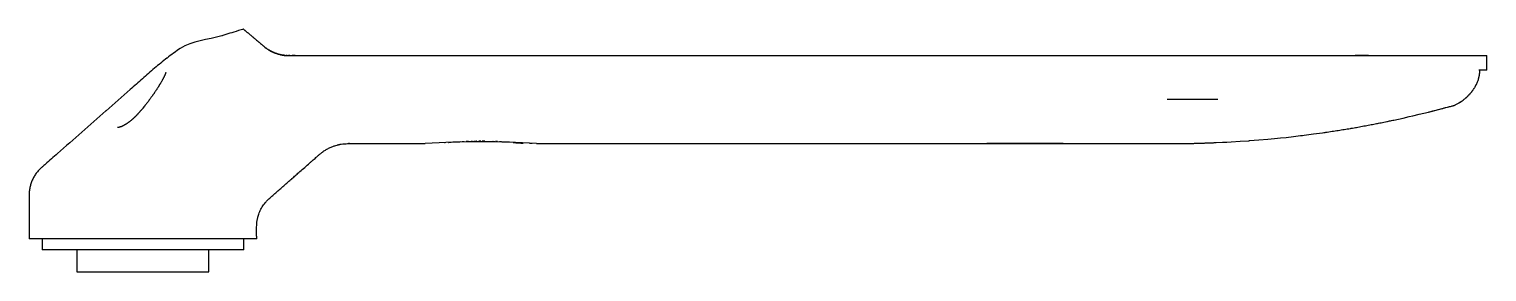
# Model space of a CAD drawing. Header units: millimetres. Extents: x -176 to 23, y -30 to 4.
import ezdxf

# ---------------------------------------------------------------- set-up
doc = ezdxf.new("R2010")
doc.units = ezdxf.units.MM

msp = doc.modelspace()

# ---------------------------------------------------------------- linework, layer by layer
at = {"color": 7, "linetype": 'Continuous', "lineweight": 25}
for p, q in [((-142.97, 0.85), (-143.01, 0.88)), ((-142.89, 0.8), (-142.94, 0.84)), ((-142.26, 0.46), (-142.3, 0.47)), ((-141.95, 0.33), (-141.97, 0.33)), ((-141.55, 0.19), (-141.71, 0.24)), ((-141.55, 0.19), (-141.56, 0.2)), ((-141.51, 0.18), (-141.51, 0.18)), ((-141.23, 0.11), (-141.33, 0.13)), ((-141.01, 0.07), (-141.07, 0.08)), ((-140.52, 0.01), (-140.53, 0.01)), ((-140.47, 0.01), (-140.49, 0.01)), ((-140.37, 0.01), (-140.4, 0.01)), ((6.99, 0), (5.17, 0)), ((-139.99, 0), (-140.15, 0)), ((-139.25, 0), (-139.68, 0)), ((23.09, -2), (21.99, -2)), ((-13.55, -6), (-20.45, -6)), ((16.91, -7.25), (16.94, -7.24)), ((-116.78, -11.78), (-117.4, -11.82)), ((-116.22, -11.75), (-116.51, -11.77)), ((-115.66, -11.72), (-115.94, -11.74)), ((-115.11, -11.7), (-115.3, -11.71)), ((-113.96, -11.68), (-114.24, -11.69)), ((-113.42, -11.69), (-113.79, -11.68)), ((-112.27, -11.71), (-112.35, -11.71)), ((-111.69, -11.74), (-111.97, -11.72)), ((-111.13, -11.77), (-111.41, -11.75)), ((-132, -12), (-130.35, -12)), ((-130.35, -12), (-128.38, -12)), ((-128.38, -12), (-121.56, -12)), ((-118.93, -11.92), (-118.92, -11.92)), ((-118.83, -11.92), (-118.92, -11.92)), ((-118.92, -11.92), (-118.92, -11.92)), ((-106.38, -12), (-99.19, -12)), ((-144.5, -25), (-175.5, -25)), ((-173.75, -25), (-173.75, -26.5)), ((-146.25, -26.5), (-146.25, -25)), ((-146.25, -26.5), (-173.75, -26.5)), ((-169, -26.5), (-169, -29.5)), ((-151, -29.5), (-151, -26.5)), ((-169, -29.5), (-151, -29.5))]:
    msp.add_line(p, q, dxfattribs=at)
at = {"color": 7, "linetype": 'Continuous', "lineweight": 25, "flags": 128}
for points in [[(-146.3, 3.61), (-146.3, 3.61), (-146.3, 3.61)], [(-146.3, 3.61), (-146.3, 3.61), (-146.3, 3.61), (-146.3, 3.61), (-146.29, 3.6), (-146.28, 3.59), (-146.25, 3.57), (-146.25, 3.57), (-146.21, 3.53), (-146.18, 3.51), (-146.15, 3.48), (-146.14, 3.48), (-146.1, 3.44), (-146.08, 3.42), (-146.07, 3.42), (-146.04, 3.39), (-145.99, 3.34), (-145.98, 3.34), (-145.92, 3.29), (-145.89, 3.26), (-145.84, 3.23), (-145.78, 3.17), (-145.77, 3.16), (-145.76, 3.15), (-145.68, 3.09), (-145.63, 3.05), (-145.59, 3.02), (-145.5, 2.94), (-145.5, 2.93), (-145.45, 2.89), (-145.42, 2.87), (-145.39, 2.85), (-145.37, 2.83), (-145.32, 2.78), (-145.31, 2.77), (-145.26, 2.73), (-145.22, 2.7), (-145.17, 2.66), (-145.16, 2.65), (-145.1, 2.6), (-145.07, 2.58), (-145.03, 2.54), (-144.96, 2.49), (-144.96, 2.48), (-144.88, 2.41), (-144.84, 2.38), (-144.79, 2.34), (-144.71, 2.27), (-144.61, 2.19), (-144.56, 2.15), (-144.51, 2.11), (-144.41, 2.02), (-144.35, 1.97), (-144.3, 1.93), (-144.19, 1.84), (-144.18, 1.83), (-144.08, 1.74), (-144, 1.67), (-143.96, 1.64), (-143.83, 1.54), (-143.8, 1.51), (-143.71, 1.43), (-143.67, 1.4), (-143.6, 1.35), (-143.58, 1.32), (-143.44, 1.21), (-143.39, 1.17), (-143.21, 1.02), (-143.16, 0.98), (-143.09, 0.93), (-143.01, 0.88), (-142.85, 0.77), (-142.83, 0.76), (-142.76, 0.72), (-142.64, 0.65), (-142.45, 0.55), (-142.42, 0.53), (-142.42, 0.53), (-142.19, 0.42), (-142.07, 0.37), (-142.02, 0.35), (-141.94, 0.32), (-141.71, 0.24), (-141.69, 0.23), (-141.56, 0.19), (-141.51, 0.18), (-141.33, 0.14), (-141.3, 0.13), (-141.02, 0.07), (-140.95, 0.06), (-140.89, 0.05), (-140.77, 0.04), (-140.75, 0.03), (-140.57, 0.02), (-140.47, 0.01), (-140.18, 0), (-140.08, 0), (-139.76, 0), (-139.59, 0), (-138.44, 0), (-137.96, 0), (-137.32, 0), (-136.22, 0), (-136.08, 0), (-135.94, 0), (-135.14, 0), (-134.1, 0), (-134.07, 0), (-133.03, 0), (-132, 0), (-52.5, 0), (0, 0), (1.18, 0), (2.36, 0), (3.53, 0), (4.69, 0), (5.83, 0), (6.94, 0), (8.02, 0), (9.07, 0), (10.09, 0), (11.06, 0), (11.99, 0), (12.86, 0), (18.6, 0), (20.66, 0), (21.13, 0), (21.55, 0), (21.93, 0), (22.25, 0), (22.53, 0), (22.75, 0), (22.92, 0), (23.04, 0), (23.09, 0), (23.09, 0)], [(-143.39, 1.17), (-143.42, 1.19), (-143.44, 1.21)], [(-142.81, 0.75), (-142.77, 0.73), (-142.82, 0.75), (-142.84, 0.77), (-142.83, 0.76), (-142.87, 0.79), (-142.98, 0.86), (-142.98, 0.86)], [(-142.34, 0.49), (-142.38, 0.51), (-142.42, 0.53)], [(-141.97, 0.33), (-141.99, 0.34), (-142.06, 0.37)], [(-34.62, -12), (-38.97, -12), (-40.1, -12), (-41.45, -12), (-43.07, -12), (-45.03, -12), (-20, -12), (-19.9, -12), (-19.81, -12), (-19.73, -12), (-19.65, -12), (-19.57, -12), (-19.49, -12), (-19.45, -12), (-19.37, -12), (-19.26, -12), (-19.16, -12), (-19.07, -12), (-19.03, -12), (-18.94, -12), (-18.85, -12), (-18.75, -11.99), (-18.66, -11.99), (-18.57, -11.99), (-18.47, -11.99), (-18.38, -11.99), (-18.28, -11.99), (-18.24, -11.99), (-18.14, -11.99), (-18.03, -11.99), (-17.98, -11.99), (-17.87, -11.98), (-17.77, -11.98), (-17.67, -11.98), (-17.56, -11.98), (-17.45, -11.98), (-17.35, -11.98), (-17.24, -11.97), (-17.13, -11.97), (-17.08, -11.97), (-16.98, -11.97), (-16.87, -11.97), (-16.82, -11.97), (-16.71, -11.96), (-16.6, -11.96), (-16.5, -11.96), (-16.45, -11.96), (-16.45, -11.96), (-16.39, -11.96), (-16.29, -11.95), (-16.18, -11.95), (-16.08, -11.95), (-15.98, -11.94), (-15.92, -11.94), (-15.82, -11.94), (-15.72, -11.94), (-15.67, -11.94), (-15.57, -11.93), (-15.48, -11.93), (-15.38, -11.93), (-15.29, -11.92), (-15.2, -11.92), (-15.11, -11.92), (-15.02, -11.91), (-14.93, -11.91), (-14.88, -11.91), (-14.79, -11.91), (-14.68, -11.9), (-14.13, -11.88), (-14.05, -11.87), (-14.02, -11.87), (-13.95, -11.87), (-13.88, -11.87), (-13.81, -11.87), (-13.77, -11.86), (-12.91, -11.82), (-12.32, -11.79), (-11.73, -11.77), (-10.52, -11.69), (-9.36, -11.61), (-9.3, -11.61), (-9.24, -11.6), (-7.96, -11.5), (-6.74, -11.4), (-6.27, -11.35), (-5.83, -11.31), (-5.02, -11.23), (-4.25, -11.15), (-3.25, -11.03), (-2.3, -10.92), (-2.03, -10.89), (-1.77, -10.86), (-0.53, -10.69), (0.71, -10.53), (0.88, -10.5), (1.09, -10.47), (1.18, -10.46), (1.22, -10.45), (1.34, -10.43), (1.56, -10.4), (1.79, -10.36), (2.01, -10.33), (2.23, -10.3), (2.45, -10.26), (2.66, -10.22), (2.84, -10.2), (3.05, -10.17), (3.26, -10.13), (3.47, -10.1), (3.68, -10.07), (3.88, -10.04), (4.09, -10), (4.3, -9.97), (4.51, -9.93), (4.63, -9.91), (4.72, -9.89), (4.8, -9.88), (5.01, -9.84), (5.21, -9.81), (5.33, -9.79), (5.54, -9.75), (5.75, -9.71), (5.95, -9.68), (6.16, -9.64), (6.36, -9.6), (6.57, -9.56), (6.75, -9.53), (6.94, -9.49), (7.14, -9.46), (7.33, -9.42), (7.52, -9.38), (7.71, -9.35), (7.89, -9.31), (8.08, -9.28), (8.13, -9.27), (8.21, -9.25), (8.34, -9.23), (8.52, -9.19), (8.7, -9.15), (8.89, -9.11), (9.08, -9.07), (9.27, -9.04), (9.47, -8.99), (9.55, -8.98), (9.7, -8.95), (9.84, -8.92), (9.99, -8.89), (10.13, -8.86), (10.28, -8.83), (10.43, -8.8), (11.05, -8.66), (11.68, -8.52), (12.53, -8.33), (13, -8.23), (13.89, -8.01), (15.14, -7.71), (17.37, -7.14), (17.37, -7.14)], [(-117.99, -11.86), (-118.34, -11.89), (-118.38, -11.89)], [(-114.53, -11.69), (-114.55, -11.69), (-114.93, -11.7)], [(-110.06, -11.83), (-110.22, -11.82), (-110.63, -11.8)], [(-106.95, -12), (-107.25, -11.99), (-107.34, -11.99)]]:
    msp.add_lwpolyline(points, dxfattribs=at)
at = {"color": 7, "linetype": 'Continuous', "lineweight": 25}
for centre, radius, start, end in [((-139.1, 6.98), 7.25, 240.2881, 242.1534), ((-113.97, -139.81), 128.04, 86.6023, 93.3977), ((-103.25, 77.11), 89.2, 265.9594, 266.8259)]:
    msp.add_arc(centre, radius, start, end, dxfattribs=at)
for points, knots in [([(-146.3, 3.61), (-146.31, 3.61), (-146.33, 3.6), (-146.37, 3.59), (-147.56, 3.23), (-148.26, 3.01), (-149.16, 2.73), (-151.13, 2.13), (-153.65, 1.98), (-155.51, 0.56), (-156.11, 0.13), (-156.43, -0.12), (-157.01, -0.55), (-157.29, -0.79), (-157.87, -1.25), (-158.14, -1.49), (-158.98, -2.2), (-159.52, -2.69), (-160.62, -3.66), (-161.17, -4.14), (-162.83, -5.6), (-163.93, -6.56), (-166.13, -8.5), (-167.23, -9.47), (-169.43, -11.4), (-170.53, -12.37), (-172.18, -13.82), (-172.74, -14.31), (-173.42, -14.91), (-173.56, -15.04), (-173.7, -15.16), (-173.72, -15.17), (-173.78, -15.23), (-173.85, -15.29), (-173.97, -15.4), (-174.04, -15.47), (-174.1, -15.53), (-174.16, -15.6), (-174.29, -15.73), (-174.46, -15.94), (-174.62, -16.16), (-174.76, -16.38), (-174.9, -16.62), (-175.02, -16.86), (-175.13, -17.1), (-175.22, -17.36), (-175.31, -17.61), (-175.37, -17.87), (-175.43, -18.14), (-175.47, -18.41), (-175.49, -18.68), (-175.5, -18.86), (-175.5, -19.14), (-175.5, -19.32), (-175.5, -19.87), (-175.5, -20.24), (-175.5, -22.07), (-175.5, -23.54), (-175.5, -25)], [0, 0, 0, 0, 0.001376, 0.001851, 0.008386, 0.064701, 0.069751, 0.071056, 0.205412, 0.228148, 0.230495, 0.255303, 0.255357, 0.280151, 0.280201, 0.305008, 0.305054, 0.354703, 0.354795, 0.404495, 0.404537, 0.503941, 0.504022, 0.603316, 0.603506, 0.702767, 0.70299, 0.752634, 0.752733, 0.765165, 0.765169, 0.76517, 0.766498, 0.771375, 0.771381, 0.77756, 0.777563, 0.777566, 0.783716, 0.789845, 0.795955, 0.802051, 0.808137, 0.814218, 0.820298, 0.82638, 0.83247, 0.83857, 0.844686, 0.850822, 0.856984, 0.863177, 0.863178, 0.875612, 0.875616, 0.900483, 0.900915, 1, 1, 1, 1]), ([(-143.17, 0.99), (-143.17, 1), (-143.19, 1.01), (-143.21, 1.02), (-143.22, 1.03)], [0, 0, 0, 0, 0.607121, 1, 1, 1, 1]), ([(-143.1, 0.94), (-143.14, 0.97), (-143.18, 1), (-143.19, 1.01), (-143.2, 1.02), (-143.2, 1.02)], [0, 0, 0, 0, 0.710621, 0.952466, 1, 1, 1, 1]), ([(-142.48, 0.56), (-142.49, 0.57), (-142.51, 0.58), (-142.53, 0.59), (-142.56, 0.61), (-142.7, 0.68), (-142.67, 0.66), (-142.67, 0.66)], [0, 0, 0, 0, 0.359657, 0.520729, 0.74359, 0.98177, 1, 1, 1, 1]), ([(-142.66, 0.66), (-142.62, 0.64), (-142.51, 0.58), (-142.58, 0.61), (-142.68, 0.67), (-142.68, 0.67), (-142.69, 0.67)], [0, 0, 0, 0, 0.283065, 0.688738, 0.830796, 1, 1, 1, 1]), ([(-142.43, 0.54), (-142.43, 0.53), (-142.41, 0.53), (-142.58, 0.62), (-142.55, 0.6), (-142.52, 0.58)], [0, 0, 0, 0, 0.180877, 0.237147, 1, 1, 1, 1]), ([(-142.14, 0.4), (-142.14, 0.4), (-142.15, 0.4), (-142.52, 0.57), (-142.14, 0.4), (-142.27, 0.46), (-142.27, 0.45), (-142.44, 0.54), (-142.39, 0.51), (-142.4, 0.52), (-142.42, 0.53)], [0, 0, 0, 0, 0.027802, 0.032748, 0.139881, 0.191291, 0.257079, 0.464004, 0.573247, 1, 1, 1, 1]), ([(-142.11, 0.39), (-142.13, 0.4), (-142.15, 0.41), (-142.21, 0.43), (-142.23, 0.45)], [0, 0, 0, 0, 0.582705, 1, 1, 1, 1]), ([(-141.8, 0.27), (-141.76, 0.26), (-141.71, 0.24), (-141.82, 0.28), (-141.91, 0.31), (-141.99, 0.34)], [0, 0, 0, 0, 0.639434, 0.687896, 1, 1, 1, 1]), ([(-141.51, 0.18), (-141.51, 0.18), (-141.51, 0.18), (-141.57, 0.2), (-141.52, 0.18), (-141.75, 0.25), (-141.7, 0.24), (-141.7, 0.24)], [0, 0, 0, 0, 0.378824, 0.639582, 0.812589, 0.993362, 1, 1, 1, 1]), ([(-141.29, 0.13), (-141.29, 0.13), (-141.3, 0.13), (-141.31, 0.13), (-141.32, 0.13), (-141.32, 0.13), (-141.33, 0.13), (-141.32, 0.13), (-141.34, 0.14), (-141.43, 0.16), (-141.51, 0.18)], [0, 0, 0, 0, 0.0028891, 0.0135933, 0.0235613, 0.033265, 0.044207, 0.0651883, 0.2621054, 1, 1, 1, 1]), ([(-141.19, 0.11), (-141.2, 0.11), (-141.26, 0.12), (-141.24, 0.12), (-141.21, 0.11)], [0, 0, 0, 0, 0.026579, 1, 1, 1, 1]), ([(-141.16, 0.1), (-141.16, 0.1), (-141.17, 0.1), (-141.26, 0.12), (-141.23, 0.11), (-141.21, 0.11)], [0, 0, 0, 0, 0.267427, 0.382658, 1, 1, 1, 1]), ([(-141.02, 0.07), (-141, 0.06), (-140.98, 0.05), (-141.12, 0.09), (-141.24, 0.11), (-141.2, 0.11), (-141.17, 0.1)], [0, 0, 0, 0, 0.761741, 0.797234, 0.822452, 1, 1, 1, 1]), ([(-141.18, 0.1), (-141.16, 0.1), (-141.11, 0.09), (-141.21, 0.11), (-141.22, 0.11), (-141.22, 0.11), (-141.22, 0.11), (-141.23, 0.11), (-141.24, 0.11), (-141.24, 0.11)], [0, 0, 0, 0, 0.126941, 0.335128, 0.436175, 0.646382, 0.797165, 0.931946, 1, 1, 1, 1]), ([(-141.21, 0.11), (-141.22, 0.11), (-141.22, 0.11), (-141.23, 0.11), (-141.23, 0.11)], [0, 0, 0, 0, 0.777792, 1, 1, 1, 1]), ([(-140.99, 0.07), (-141.03, 0.07), (-141.07, 0.08), (-141.08, 0.08), (-141.09, 0.08)], [0, 0, 0, 0, 0.863122, 1, 1, 1, 1]), ([(-140.66, 0.03), (-140.69, 0.03), (-140.73, 0.03), (-140.88, 0.05), (-140.9, 0.05), (-140.93, 0.06)], [0, 0, 0, 0, 0.187179, 0.346111, 1, 1, 1, 1]), ([(-140.79, 0.04), (-140.79, 0.04), (-140.87, 0.05), (-140.82, 0.04), (-140.78, 0.04)], [0, 0, 0, 0, 0.04484, 1, 1, 1, 1]), ([(-140.76, 0.04), (-140.77, 0.04), (-140.79, 0.04), (-140.83, 0.05), (-140.84, 0.05)], [0, 0, 0, 0, 0.788905, 1, 1, 1, 1]), ([(-140.47, 0.01), (-140.48, 0.01), (-140.53, 0.02), (-140.53, 0.01), (-140.53, 0.01)], [0, 0, 0, 0, 0.2683771, 1, 1, 1, 1]), ([(-140.38, 0.01), (-140.4, 0.01), (-140.43, 0.01), (-140.51, 0.01), (-140.45, 0.01), (-140.48, 0.01), (-140.49, 0.01), (-140.5, 0.01), (-140.5, 0.01)], [0, 0, 0, 0, 0.117613, 0.168855, 0.395575, 0.662354, 0.939506, 1, 1, 1, 1]), ([(23.09, -2), (23.1, -1.92), (23.1, -1.83), (23.1, -1.77), (23.1, -1.63), (23.09, -0.92), (23.09, -0.37), (23.09, 0)], [0, 0, 0, 0, 0.112808, 0.117325, 0.121224, 0.423681, 1, 1, 1, 1]), ([(-156.9, -2.32), (-156.9, -2.32), (-156.9, -2.32), (-156.9, -2.33), (-156.9, -2.33), (-156.9, -2.33), (-156.9, -2.34), (-156.9, -2.35), (-156.9, -2.36), (-156.9, -2.36), (-156.91, -2.37), (-156.91, -2.37), (-156.91, -2.38), (-156.91, -2.39), (-156.92, -2.39), (-156.92, -2.41), (-156.93, -2.43), (-156.94, -2.45), (-156.94, -2.47), (-156.95, -2.49), (-156.96, -2.51), (-156.97, -2.54), (-156.98, -2.56), (-156.99, -2.59), (-157, -2.61), (-157.01, -2.65), (-157.03, -2.68), (-157.04, -2.71), (-157.06, -2.74), (-157.08, -2.78), (-157.1, -2.83), (-157.12, -2.87), (-157.14, -2.91), (-157.16, -2.95), (-157.18, -3), (-157.21, -3.06), (-157.24, -3.11), (-157.26, -3.15), (-157.28, -3.19), (-157.32, -3.26), (-157.36, -3.34), (-157.41, -3.43), (-157.45, -3.5), (-157.48, -3.55), (-157.51, -3.61), (-157.56, -3.69), (-157.62, -3.79), (-157.69, -3.91), (-157.74, -3.99), (-157.79, -4.07), (-157.83, -4.14), (-157.88, -4.22), (-157.95, -4.33), (-158.02, -4.44), (-158.09, -4.56), (-158.18, -4.69), (-158.25, -4.8), (-158.34, -4.93), (-158.4, -5.02), (-158.46, -5.11), (-158.53, -5.21), (-158.61, -5.32), (-158.72, -5.48), (-158.81, -5.6), (-158.91, -5.75), (-159.02, -5.89), (-159.12, -6.03), (-159.23, -6.18), (-159.33, -6.32), (-159.45, -6.48), (-159.55, -6.61), (-159.68, -6.76), (-159.77, -6.89), (-159.9, -7.05), (-159.99, -7.16), (-160.12, -7.31), (-160.2, -7.4), (-160.32, -7.54), (-160.39, -7.63), (-160.51, -7.76), (-160.58, -7.84), (-160.67, -7.93), (-160.73, -8), (-160.79, -8.06), (-160.89, -8.17), (-160.96, -8.24), (-161.08, -8.36), (-161.15, -8.42), (-161.26, -8.53), (-161.34, -8.6), (-161.41, -8.67), (-161.44, -8.7), (-161.49, -8.74), (-161.55, -8.79), (-161.64, -8.86), (-161.71, -8.92), (-161.8, -8.99), (-161.87, -9.05), (-161.95, -9.11), (-162.03, -9.16), (-162.11, -9.22), (-162.18, -9.27), (-162.26, -9.32), (-162.34, -9.37), (-162.42, -9.42), (-162.49, -9.46), (-162.56, -9.5), (-162.62, -9.53), (-162.7, -9.57), (-162.75, -9.6), (-162.83, -9.64), (-162.88, -9.66), (-162.95, -9.69), (-163, -9.71), (-163.05, -9.73), (-163.07, -9.73), (-163.09, -9.74), (-163.12, -9.75), (-163.17, -9.77), (-163.22, -9.78), (-163.27, -9.79), (-163.3, -9.8), (-163.33, -9.8), (-163.35, -9.81), (-163.39, -9.81), (-163.41, -9.81), (-163.43, -9.81), (-163.43, -9.81), (-163.45, -9.82), (-163.46, -9.81), (-163.47, -9.82), (-163.47, -9.81), (-163.47, -9.81)], [0, 0, 0, 0, 0.0027915, 0.0046081, 0.0055315, 0.0094328, 0.0129769, 0.0146716, 0.0182991, 0.019832, 0.020943, 0.0244198, 0.0291129, 0.0293905, 0.0297958, 0.0359562, 0.0406034, 0.0433449, 0.0475402, 0.0510177, 0.0540107, 0.0591263, 0.0659099, 0.0679694, 0.0700636, 0.0771415, 0.0850589, 0.0872134, 0.0898296, 0.0977365, 0.1050632, 0.1091161, 0.1149894, 0.1212346, 0.1260164, 0.1331122, 0.1445449, 0.1453151, 0.1466453, 0.1604467, 0.169322, 0.1765946, 0.191546, 0.193665, 0.1947962, 0.2112425, 0.2209834, 0.2299374, 0.247873, 0.2497319, 0.2553045, 0.2701053, 0.2754482, 0.2912969, 0.3036854, 0.3138161, 0.3339118, 0.3377354, 0.3537785, 0.3622964, 0.3644672, 0.3869454, 0.3948886, 0.4120733, 0.42515, 0.4390986, 0.455526, 0.4680471, 0.4856445, 0.4969214, 0.5154114, 0.5251849, 0.5447763, 0.552807, 0.5736834, 0.5792155, 0.5990394, 0.6027698, 0.6229093, 0.6250415, 0.6460935, 0.6466656, 0.6542243, 0.6675353, 0.6685884, 0.6877679, 0.6903983, 0.7074486, 0.7115382, 0.7265287, 0.7320332, 0.7349055, 0.7360895, 0.747552, 0.7533573, 0.7636071, 0.7701085, 0.7793344, 0.7863492, 0.7947854, 0.8021405, 0.8100625, 0.8175539, 0.8258365, 0.8339418, 0.8411263, 0.8478781, 0.8553708, 0.8615089, 0.8696079, 0.8749036, 0.8840554, 0.8881167, 0.8986905, 0.9006783, 0.9050729, 0.9070422, 0.9080679, 0.9191546, 0.9249239, 0.9311764, 0.9415488, 0.943133, 0.9444756, 0.9551379, 0.9657175, 0.9672516, 0.9694505, 0.9783471, 0.9839607, 0.9913587, 1, 1, 1, 1]), ([(15.45, -7.63), (15.79, -7.54), (16.82, -7.28), (17.61, -7.06), (18.32, -6.89), (18.42, -6.86), (18.47, -6.84), (18.52, -6.83), (18.59, -6.8), (18.66, -6.78), (18.71, -6.76), (18.78, -6.72), (18.9, -6.68), (19.01, -6.62), (19.07, -6.59), (19.13, -6.55), (19.23, -6.5), (19.35, -6.43), (19.43, -6.38), (19.5, -6.34), (19.56, -6.3), (19.65, -6.23), (19.74, -6.18), (19.85, -6.09), (19.96, -6.01), (20.07, -5.92), (20.19, -5.82), (20.28, -5.74), (20.36, -5.67), (20.43, -5.6), (20.5, -5.53), (20.59, -5.44), (20.66, -5.37), (20.76, -5.25), (20.86, -5.15), (20.96, -5.02), (21.06, -4.91), (21.15, -4.78), (21.24, -4.66), (21.32, -4.53), (21.41, -4.4), (21.48, -4.28), (21.54, -4.18), (21.57, -4.13), (21.6, -4.06), (21.64, -4), (21.7, -3.87), (21.75, -3.77), (21.79, -3.68), (21.81, -3.64), (21.84, -3.54), (21.88, -3.45), (21.93, -3.31), (21.96, -3.21), (22.01, -3.03), (22.04, -2.92), (22.07, -2.75), (22.1, -2.64), (22.11, -2.53), (22.12, -2.46), (22.13, -2.34), (22.15, -2.22), (22.15, -2.1), (22.16, -2.05), (22.16, -2.01), (22.16, -2)], [0, 0, 0, 0, 0.116319, 0.346207, 0.375536, 0.379996, 0.382452, 0.390923, 0.396577, 0.406487, 0.411758, 0.41568, 0.43233, 0.452141, 0.452912, 0.454081, 0.475371, 0.486478, 0.496717, 0.503282, 0.512268, 0.518495, 0.535713, 0.542804, 0.559326, 0.575116, 0.58334, 0.606401, 0.607858, 0.614548, 0.63297, 0.635562, 0.652545, 0.659779, 0.679501, 0.690182, 0.706663, 0.720029, 0.73401, 0.749386, 0.761582, 0.778391, 0.789416, 0.793423, 0.795801, 0.808785, 0.814, 0.836323, 0.83948, 0.840567, 0.850435, 0.866918, 0.868266, 0.893151, 0.896388, 0.919338, 0.924206, 0.945549, 0.948252, 0.957145, 0.963951, 0.983317, 0.989078, 0.997081, 1, 1, 1, 1]), ([(21.66, -3.96), (21.66, -3.95), (21.67, -3.93), (21.71, -3.85), (21.74, -3.79), (21.76, -3.73)], [0, 0, 0, 0, 0.170063, 0.290412, 1, 1, 1, 1]), ([(22.15, -2.07), (22.15, -2.06), (22.16, -2.05), (22.16, -2.03), (22.16, -2.03)], [0, 0, 0, 0, 0.820364, 1, 1, 1, 1]), ([(20.06, -5.92), (20.09, -5.9), (20.12, -5.88), (20.14, -5.86), (20.15, -5.86)], [0, 0, 0, 0, 0.9128209, 1, 1, 1, 1]), ([(20.23, -5.78), (20.26, -5.76), (20.3, -5.73), (20.33, -5.69), (20.33, -5.69), (20.33, -5.69)], [0, 0, 0, 0, 0.890041, 0.989589, 1, 1, 1, 1]), ([(20.41, -5.61), (20.44, -5.59), (20.47, -5.56), (20.51, -5.53), (20.52, -5.52), (20.52, -5.51)], [0, 0, 0, 0, 0.696139, 0.844084, 1, 1, 1, 1]), ([(20.68, -5.34), (20.68, -5.34), (20.72, -5.3), (20.78, -5.23), (20.84, -5.17), (20.86, -5.14), (20.86, -5.14)], [0, 0, 0, 0, 0.004666, 0.636606, 0.934891, 1, 1, 1, 1]), ([(20.96, -5.02), (20.99, -4.99), (21.02, -4.96), (21.04, -4.92), (21.05, -4.92)], [0, 0, 0, 0, 0.854534, 1, 1, 1, 1]), ([(21.14, -4.79), (21.16, -4.76), (21.19, -4.73), (21.22, -4.69), (21.22, -4.68)], [0, 0, 0, 0, 0.848183, 1, 1, 1, 1]), ([(21.31, -4.55), (21.33, -4.52), (21.36, -4.48), (21.38, -4.44), (21.39, -4.44)], [0, 0, 0, 0, 0.847989, 1, 1, 1, 1]), ([(21.47, -4.3), (21.49, -4.26), (21.52, -4.22), (21.54, -4.18), (21.54, -4.18)], [0, 0, 0, 0, 0.843922, 1, 1, 1, 1]), ([(15.2, -7.69), (15.38, -7.65), (16.69, -7.3), (17.72, -7.02), (18.32, -6.89), (18.39, -6.87), (18.39, -6.87)], [0, 0, 0, 0, 0.128215, 0.945544, 0.999208, 1, 1, 1, 1]), ([(16.9, -7.26), (16.9, -7.26), (16.9, -7.26), (16.91, -7.25), (16.91, -7.25)], [0, 0, 0, 0, 0.530487, 1, 1, 1, 1]), ([(19.44, -6.37), (19.46, -6.37), (19.5, -6.34), (19.55, -6.31), (19.59, -6.28), (19.61, -6.27), (19.62, -6.26)], [0, 0, 0, 0, 0.219485, 0.720962, 0.791522, 1, 1, 1, 1]), ([(19.9, -6.05), (19.92, -6.04), (19.94, -6.03), (19.96, -6.01), (19.96, -6.01)], [0, 0, 0, 0, 0.943438, 1, 1, 1, 1]), ([(-144.5, -25), (-144.5, -24.82), (-144.51, -24.58), (-144.51, -24.11), (-144.51, -23.8), (-144.51, -23.44), (-144.5, -23.31), (-144.5, -23.07), (-144.49, -22.95), (-144.48, -22.83), (-144.47, -22.77), (-144.47, -22.71), (-144.45, -22.59), (-144.45, -22.53), (-144.43, -22.41), (-144.42, -22.35), (-144.39, -22.24), (-144.38, -22.18), (-144.36, -22.09), (-144.33, -21.98), (-144.3, -21.86), (-144.27, -21.78), (-144.23, -21.66), (-144.2, -21.55), (-144.11, -21.33), (-144.07, -21.22), (-143.96, -21.01), (-143.91, -20.9), (-143.79, -20.7), (-143.73, -20.59), (-143.6, -20.4), (-143.53, -20.3), (-143.38, -20.12), (-143.31, -20.02), (-143.15, -19.85), (-143.07, -19.75), (-142.8, -19.51), (-142.62, -19.35), (-142.26, -19.03), (-142.07, -18.87), (-141.53, -18.39), (-141.16, -18.07), (-140.44, -17.43), (-140.07, -17.1), (-139.54, -16.64), (-139.36, -16.48), (-139.17, -16.31), (-138.98, -16.14), (-138.34, -15.58), (-137.68, -15.01), (-137.17, -14.56), (-137.06, -14.46), (-136.82, -14.25), (-136.58, -14.04), (-136.3, -13.79), (-136.16, -13.67), (-135.94, -13.47), (-135.78, -13.35), (-135.61, -13.2), (-135.51, -13.14), (-135.44, -13.09), (-135.39, -13.05), (-135.29, -12.98), (-135.13, -12.88), (-134.8, -12.69), (-134.41, -12.5), (-134.02, -12.35), (-133.92, -12.32), (-133.9, -12.31), (-133.82, -12.28), (-133.64, -12.23), (-133.4, -12.16), (-133.31, -12.15), (-133.04, -12.09), (-133.08, -12.09), (-132.53, -12.03), (-132.51, -12.02), (-131.67, -11.99), (-131.86, -12), (-132, -12)], [0, 0, 0, 0, 0.024257, 0.033041, 0.064852, 0.066155, 0.082594, 0.082602, 0.098977, 0.098981, 0.098983, 0.107136, 0.107139, 0.115269, 0.115275, 0.123383, 0.123392, 0.131481, 0.131486, 0.135492, 0.14762, 0.147637, 0.147672, 0.163759, 0.163831, 0.179869, 0.179939, 0.195983, 0.196051, 0.212122, 0.212186, 0.228305, 0.228367, 0.244552, 0.24461, 0.260889, 0.261008, 0.293808, 0.293938, 0.326759, 0.32706, 0.392662, 0.393017, 0.458566, 0.459686, 0.489339, 0.491607, 0.493888, 0.524599, 0.606415, 0.614639, 0.615927, 0.627115, 0.65761, 0.659758, 0.67911, 0.682586, 0.701367, 0.705136, 0.71565, 0.716932, 0.718046, 0.729316, 0.729483, 0.751562, 0.773692, 0.795616, 0.79598, 0.797107, 0.800263, 0.820361, 0.824747, 0.837492, 0.851208, 0.869042, 0.89058, 0.900106, 0.92561, 1, 1, 1, 1]), ([(-99.19, -12), (-77.76, -12), (-56.27, -12), (-34.83, -12), (-34.7, -12), (-34.61, -12), (-34.62, -12), (-34.62, -12)], [0, 0, 0, 0, 0.992869, 0.995654, 0.997534, 0.998745, 1, 1, 1, 1])]:
    msp.add_open_spline(points, degree=3, knots=knots, dxfattribs=at)

doc.saveas('drawing.dxf')
